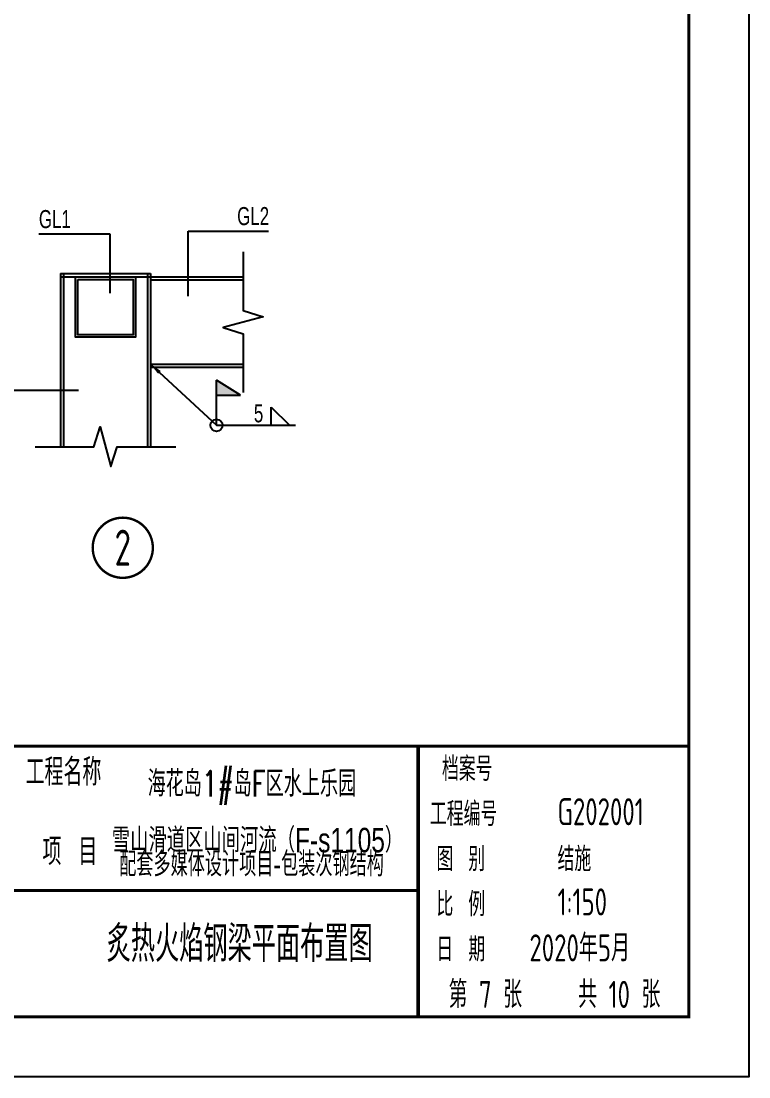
# Model space of a CAD drawing. Extents: x -803796 to -501762, y -1479216 to -846035.
# Drawn here: x -519910 to -501762, y -1266336 to -1240010 of the extents above; entities that cross this region are included whole.
import ezdxf
from ezdxf.enums import TextEntityAlignment as Align

# ---------------------------------------------------------------- set-up
doc = ezdxf.new("R2010")
doc.units = 0
doc.header["$LTSCALE"] = 1500
doc.layers.get('0').update_dxf_attribs({"linetype": 'CONTINUOUS'})
for name, color, linetype in [('BORDER', 7, 'CONTINUOUS'), ('NUM', 7, 'CONTINUOUS'), ('STXT_HF', 7, 'CONTINUOUS'), ('STXT_HF_TEXT', 7, 'CONTINUOUS'), ('TEXT', 7, 'CONTINUOUS'), ('THIN', 7, 'CONTINUOUS')]:
    doc.layers.add(name, color=color, linetype=linetype)
doc.styles.add('HZ1', font='TXT', dxfattribs={"bigfont": 'hztxt'})
doc.styles.add('TSSD_Label', font='tj03-romans1.shx', dxfattribs={"width": 0.7, "bigfont": 'hztxt.shx'})
doc.styles.add('TSSD_NORM', font='tssdeng.shx', dxfattribs={"width": 0.7, "bigfont": 'hztxt.shx'})
doc.styles.add('TSSD_Num', font='tssdeng.shx', dxfattribs={"width": 0.7, "bigfont": 'hztxt.shx'})
doc.dimstyles.new('TSSD_LEADER_STYLE_300.0', dxfattribs={"dimtxt": 0.18, "dimasz": 300, "dimexe": 0.18, "dimexo": 0.0625, "dimgap": 0.09, "dimtad": 0, "dimtih": 1, "dimtoh": 1, "dimdec": 4, "dimzin": 0, "dimdsep": 46, "dimtxsty": 'Standard', "dimcen": 0.09, "dimadec": 0, "dimazin": 0, "dimtfac": 1, "dimtdec": 4, "dimtofl": 0, "dimtmove": 0, "dimatfit": 3, "dimfxl": 1, "dimtolj": 1, "dimtzin": 0, "dimarcsym": 0})

# ---------------------------------------------------------------- blocks, each defined once
blk = doc.blocks.new('A$C5A080358')
at = {"color": 3, "elevation": -3}
for points, const_width in [([(-14841, 1749), (13231, 1749), (13231, 8499), (-14841, 8499), (-14841, 1749)], 75), ([(-1181, 4899), (-1181, 8464)], 0.15), ([(6482, 1714), (6482, 8464)], 90), ([(8732, 2874), (8732, 8464)], 0.15), ([(13231, 7374), (6482, 7374)], 0.15), ([(6482, 6699), (-3599, 6699)], 0.15), ([(13231, 6249), (6482, 6249)], 0.15), ([(13231, 5124), (6482, 5124)], 0.15), ([(6482, 4899), (-3599, 4899)], 75), ([(13231, 3999), (6482, 3999)], 0.15), ([(13231, 2874), (6482, 2874)], 0.15), ([(9857, 1714), (9857, 2874)], 0.15)]:
    blk.add_lwpolyline(points, dxfattribs=dict(at, const_width=const_width))
at = {"style": 'HZ1', "width": 0.7}
blk.add_text('工程名称', height=675, dxfattribs=at).set_placement((-3305, 7309, -3), align=Align.BOTTOM_LEFT)
at = {"color": 0, "style": 'HZ1', "width": 0.7}
for s, height, p in [('档案号', 600, (7079, 7629, -3)), ('工程编号', 600, (6777, 6504, -3)), ('项 目', 675, (-2884, 5528, -3)), ('图 别', 600, (6940, 5379, -3)), ('结施', 600, (9960, 5379, -3)), ('比 例', 600, (6940, 4254, -3)), ('日 期', 600, (6940, 3129, -3))]:
    blk.add_text(s, height=height, dxfattribs=at).set_placement(p)
at = {"style": 'HZ1', "width": 0.697132}
blk.add_text('海花岛1#岛F区水上乐园', height=646.62, dxfattribs=at).set_placement((-262, 7238, -3), (4937, 7238, -3), align=Align.FIT)
at = {"layer": 'NUM', "style": 'TSSD_NORM', "width": 0.7}
for s, p in [('G202001 ', (9960, 6524, -3)), ('1:150', (9960, 4274, -3)), (' 2020年5月', (8972, 3129, -3)), ('共 10 张', (10472, 1968, -3))]:
    blk.add_text(s, height=675, dxfattribs=at).set_placement(p)
at = {"layer": 'TEXT', "style": 'TSSD_Label', "width": 0.7}
blk.add_text('  雪山滑道区山间河流（F-s1105）', height=610.02, dxfattribs=at).set_placement((-1495, 5849, -3), (6112, 5849, -3), align=Align.FIT)
blk.add_text('   配套多媒体设计项目-包装次钢结构', height=610.5, dxfattribs=at).set_placement((-1447, 5066, -9), align=Align.BOTTOM_LEFT)
blk = doc.blocks.new('_WELD003')
at = {"color": 0, "linetype": 'ByBlock'}
blk.add_circle((0, 0), 0.5, dxfattribs=at)
blk = doc.blocks.new('ts_idx1')
at = {"color": 0, "linetype": 'ByBlock', "lineweight": -2, "const_width": 0.04}
blk.add_lwpolyline([(-0.5, 0, 1), (0.5, 0, 1)], format="xyb", close=True, dxfattribs=at)
at = {"color": 0, "linetype": 'ByBlock', "lineweight": -2, "style": 'TSSD_Num', "width": 0.7}
blk.add_attdef('A', text='', height=0.6, dxfattribs=at).set_placement((0, 0), align=Align.MIDDLE_CENTER)
blk = doc.blocks.new('_WELD001')
at = {"linetype": 'ByBlock'}
blk.add_hatch(color=0, dxfattribs=at).paths.add_polyline_path([(0, 1.5), (0, 1), (0.8, 1)])
at = {"color": 0, "linetype": 'ByBlock'}
for p, q in [((0, 0), (0, 1.5)), ((0.8, 1), (0, 1.5)), ((0, 1), (0.8, 1))]:
    blk.add_line(p, q, dxfattribs=at)
blk = doc.blocks.new('_WELD004')
at = {"color": 0, "linetype": 'ByBlock'}
for p, q in [((0, 1), (1, 0)), ((0, 0), (0, 1))]:
    blk.add_line(p, q, dxfattribs=at)

msp = doc.modelspace()

# ---------------------------------------------------------------- linework, layer by layer
for p, q in [((-518930.2, -1246299.8), (-518930.2, -1250623.4)), ((-518930.2, -1246299.8), (-516680.2, -1246299.8)), ((-518930.2, -1246389.8), (-516680.2, -1246389.8)), ((-518855.2, -1246299.8), (-518855.2, -1250623.4)), ((-516755.2, -1246299.8), (-516755.2, -1250623.4)), ((-516680.2, -1246299.8), (-516680.2, -1250623.4)), ((-516680.2, -1246389.8), (-514372.4, -1246389.8)), ((-516680.2, -1246389.8), (-514372.4, -1246389.8)), ((-516680.2, -1246464.8), (-514372.4, -1246464.8)), ((-516680.2, -1248564.8), (-514372.4, -1248564.8)), ((-516680.2, -1248639.8), (-514372.4, -1248639.8))]:
    msp.add_line(p, q)
for points in [[(-518555.2, -1246389.8), (-517055.2, -1246389.8), (-517055.2, -1247889.8), (-518555.2, -1247889.8)], [(-518495.2, -1246449.8), (-517115.2, -1246449.8), (-517115.2, -1247829.8), (-518495.2, -1247829.8)]]:
    msp.add_lwpolyline(points, close=True)
at = {"layer": 'BORDER', "elevation": -3.1}
msp.add_lwpolyline([(-590861.8, -1266335.8), (-590861.8, -1203335.8), (-501761.8, -1203335.8), (-501761.8, -1266335.8)], close=True, dxfattribs=at)
at = {"layer": 'BORDER', "const_width": 75, "elevation": -3.1}
msp.add_lwpolyline([(-587111.8, -1264835.8), (-587111.8, -1204835.8), (-503261.8, -1204835.8), (-503261.8, -1264835.8)], close=True, dxfattribs=at)
at = {"layer": 'STXT_HF'}
msp.add_line((-515037.8, -1250089), (-513070.7, -1250089), dxfattribs=at)
at = {"layer": 'TEXT'}
for p, q in [((-517686.7, -1245321.5), (-519467, -1245321.5)), ((-517686.7, -1246791.2), (-517686.7, -1245321.5)), ((-515746.5, -1246865.8), (-515746.5, -1245246.9)), ((-515746.5, -1245246.9), (-513742.4, -1245246.9)), ((-519564.8, -1249223.2), (-521249.1, -1249223.2)), ((-518477.5, -1249223.2), (-519564.8, -1249223.2))]:
    msp.add_line(p, q, dxfattribs=at)
at = {"layer": 'THIN'}
for points in [[(-514372.4, -1245759.8), (-514372.4, -1247222.3), (-513877.4, -1247379.8), (-514867.4, -1247649.8), (-514372.4, -1247807.3), (-514372.4, -1249269.8)], [(-519560.2, -1250623.4), (-518097.7, -1250623.4), (-517940.2, -1250128.4), (-517670.2, -1251118.4), (-517512.7, -1250623.4), (-516050.2, -1250623.4)]]:
    msp.add_lwpolyline(points, dxfattribs=at)

# ---------------------------------------------------------------- block references
at = {"layer": 'STXT_HF'}
for name, p, xscale, yscale, zscale in [('_WELD001', (-515037.8, -1250089), 750, 750, 750), ('_WELD004', (-513670.7, -1250089), 450, 450, 450), ('_WELD003', (-515037.8, -1250089), 300, 300, 300)]:
    msp.add_blockref(name, p, dxfattribs=dict(at, xscale=xscale, yscale=yscale, zscale=zscale))
at = {"layer": 'TEXT'}
msp.add_blockref('A$C5A080358', (-516493, -1266585.2), dxfattribs=at)
at = {"layer": 'THIN'}
ref = msp.add_blockref('ts_idx1', (-517375.1, -1253141.9), dxfattribs=dict(at, xscale=1499.99997, yscale=1499.99997, zscale=1499.99997))
ref.add_attrib('2', '2', dxfattribs={"height": 900, "style": 'TSSD_Num', "width": 0.7}).set_placement((-517375.1, -1253141.9), align=Align.MIDDLE_CENTER)

# ---------------------------------------------------------------- texts
at = {"layer": 'NUM', "style": 'TSSD_NORM', "width": 0.67}
msp.add_text('炙热火焰钢梁平面布置图', height=900, dxfattribs=at).set_placement((-517776.5, -1263739.3, -3.1), align=Align.BOTTOM_LEFT)
at = {"layer": 'NUM', "style": 'TSSD_NORM', "width": 0.7}
msp.add_text('第 7 张', height=675, dxfattribs=at).set_placement((-509251.8, -1264616.8, -3.1))
at = {"layer": 'STXT_HF_TEXT', "style": 'TSSD_Label', "width": 0.7}
msp.add_text('5', height=450, dxfattribs=at).set_placement((-514105.7, -1250014))
at = {"layer": 'TEXT', "style": 'TSSD_Label', "width": 0.7}
for s, p in [('GL2', (-514522.4, -1245096.9)), ('GL1', (-519467, -1245171.5))]:
    msp.add_text(s, height=450, dxfattribs=at).set_placement(p)

# ---------------------------------------------------------------- leaders
at = {"layer": 'STXT_HF'}
msp.add_leader([(-516680.2, -1248564.8), (-515037.8, -1250089)], dimstyle='TSSD_LEADER_STYLE_300.0', dxfattribs=at)

doc.saveas('drawing.dxf')
